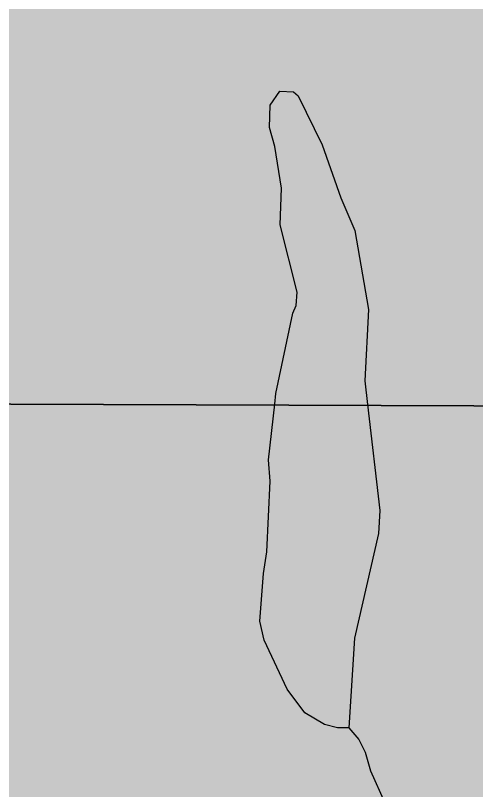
# Model space of a CAD drawing. Extents: x 560272 to 568164, y 6204780 to 6214217.
# Drawn here: x 565261.78 to 565275.08, y 6209849.51 to 6209871.86 of the extents above; entities that cross this region are included whole.
import ezdxf

# ---------------------------------------------------------------- set-up
doc = ezdxf.new("R2010")
doc.units = 0
doc.header["$LTSCALE"] = 5
for name, color, linetype in [('AS-TOWN-H', 254, 'Continuous'), ('Quarters', 8, 'Continuous'), ('T-WATER', 160, 'Continuous'), ('T-WATER-H', 133, 'Continuous')]:
    doc.layers.add(name, color=color, linetype=linetype)
doc.layers.add('ROUTE-MAP-BACKGROUND-H', color=7, linetype='Continuous', true_color=0xf0ebff)

msp = doc.modelspace()

# ---------------------------------------------------------------- hatches: boundary and pattern name
at = {"layer": 'AS-TOWN-H'}
h = msp.add_hatch(color=256, dxfattribs=at)
h.dxf.hatch_style = 1
h.paths.add_polyline_path([(565886.544, 6210020.352), (565236.202, 6210021.981), (565234.412, 6209697.744), (565886.527, 6209697.561)])
at = {"layer": 'ROUTE-MAP-BACKGROUND-H'}
h = msp.add_hatch(color=256, dxfattribs=at)
h.dxf.hatch_style = 1
h.paths.add_polyline_path([(565237.99, 6210345.866), (566535.85, 6210345.729), (566539.103, 6209697.377), (565234.412, 6209697.744)])
at = {"layer": 'T-WATER-H'}
h = msp.add_hatch(color=256, dxfattribs=at)
h.dxf.hatch_style = 1
h.paths.add_polyline_path([(565271.066, 6209851.317), (565270.697, 6209851.411), (565270.13, 6209851.755), (565269.619, 6209852.432), (565268.957, 6209853.85), (565268.833, 6209854.397), (565268.932, 6209855.772), (565269.035, 6209856.393), (565269.124, 6209858.436), (565269.082, 6209859.045), (565269.258, 6209860.652), (565269.292, 6209860.961), (565269.784, 6209863.274), (565269.877, 6209863.497), (565269.908, 6209863.881), (565269.414, 6209865.819), (565269.455, 6209866.879), (565269.259, 6209868.081), (565269.11, 6209868.632), (565269.13, 6209869.275), (565269.408, 6209869.671), (565269.803, 6209869.654), (565269.939, 6209869.544), (565270.629, 6209868.131), (565271.163, 6209866.605), (565271.567, 6209865.661), (565271.963, 6209863.383), (565271.855, 6209861.321), (565271.934, 6209860.642), (565272.289, 6209857.584), (565272.251, 6209856.924), (565271.561, 6209853.901), (565271.399, 6209851.32)])

# ---------------------------------------------------------------- linework, layer by layer
at = {"layer": 'Quarters', "flags": 128}
for points in [[(565250.951, 6209860.691), (565237.585, 6209860.738), (565237.646, 6209874.118), (565237.707, 6209887.499), (565237.768, 6209900.879), (565237.829, 6209914.259), (565251.191, 6209914.213), (565264.552, 6209914.166), (565277.913, 6209914.119), (565291.275, 6209914.072), (565291.218, 6209900.692), (565291.162, 6209887.311), (565291.106, 6209873.931), (565291.05, 6209860.55), (565277.684, 6209860.597), (565264.317, 6209860.644)], [(565250.713, 6209807.504), (565237.341, 6209807.551), (565237.401, 6209820.597), (565237.462, 6209833.977), (565237.523, 6209847.357), (565237.585, 6209860.738), (565250.951, 6209860.691), (565264.317, 6209860.644), (565277.684, 6209860.597), (565291.05, 6209860.55), (565290.994, 6209847.17), (565290.938, 6209833.789), (565290.882, 6209820.408), (565290.827, 6209807.363), (565277.456, 6209807.41), (565264.084, 6209807.457)]]:
    msp.add_lwpolyline(points, close=True, dxfattribs=at)
at = {"layer": 'T-WATER', "flags": 128}
msp.add_lwpolyline([(565271.066, 6209851.317), (565270.697, 6209851.411), (565270.13, 6209851.755), (565269.619, 6209852.432), (565268.957, 6209853.85), (565268.833, 6209854.397), (565268.932, 6209855.772), (565269.035, 6209856.393), (565269.124, 6209858.436), (565269.082, 6209859.045), (565269.258, 6209860.652), (565269.292, 6209860.961), (565269.784, 6209863.274), (565269.877, 6209863.497), (565269.908, 6209863.881), (565269.414, 6209865.819), (565269.455, 6209866.879), (565269.259, 6209868.081), (565269.11, 6209868.632), (565269.13, 6209869.275), (565269.408, 6209869.671), (565269.803, 6209869.654), (565269.939, 6209869.544), (565270.629, 6209868.131), (565271.163, 6209866.605), (565271.567, 6209865.661), (565271.963, 6209863.383), (565271.855, 6209861.321), (565271.934, 6209860.642), (565272.289, 6209857.584), (565272.251, 6209856.924), (565271.561, 6209853.901), (565271.399, 6209851.32), (565271.066, 6209851.317)], close=True, dxfattribs=at)
msp.add_lwpolyline([(565271.399, 6209851.32), (565271.688, 6209850.982), (565271.873, 6209850.619), (565272.019, 6209850.082), (565272.434, 6209849.154)], dxfattribs=at)

doc.saveas('drawing.dxf')
